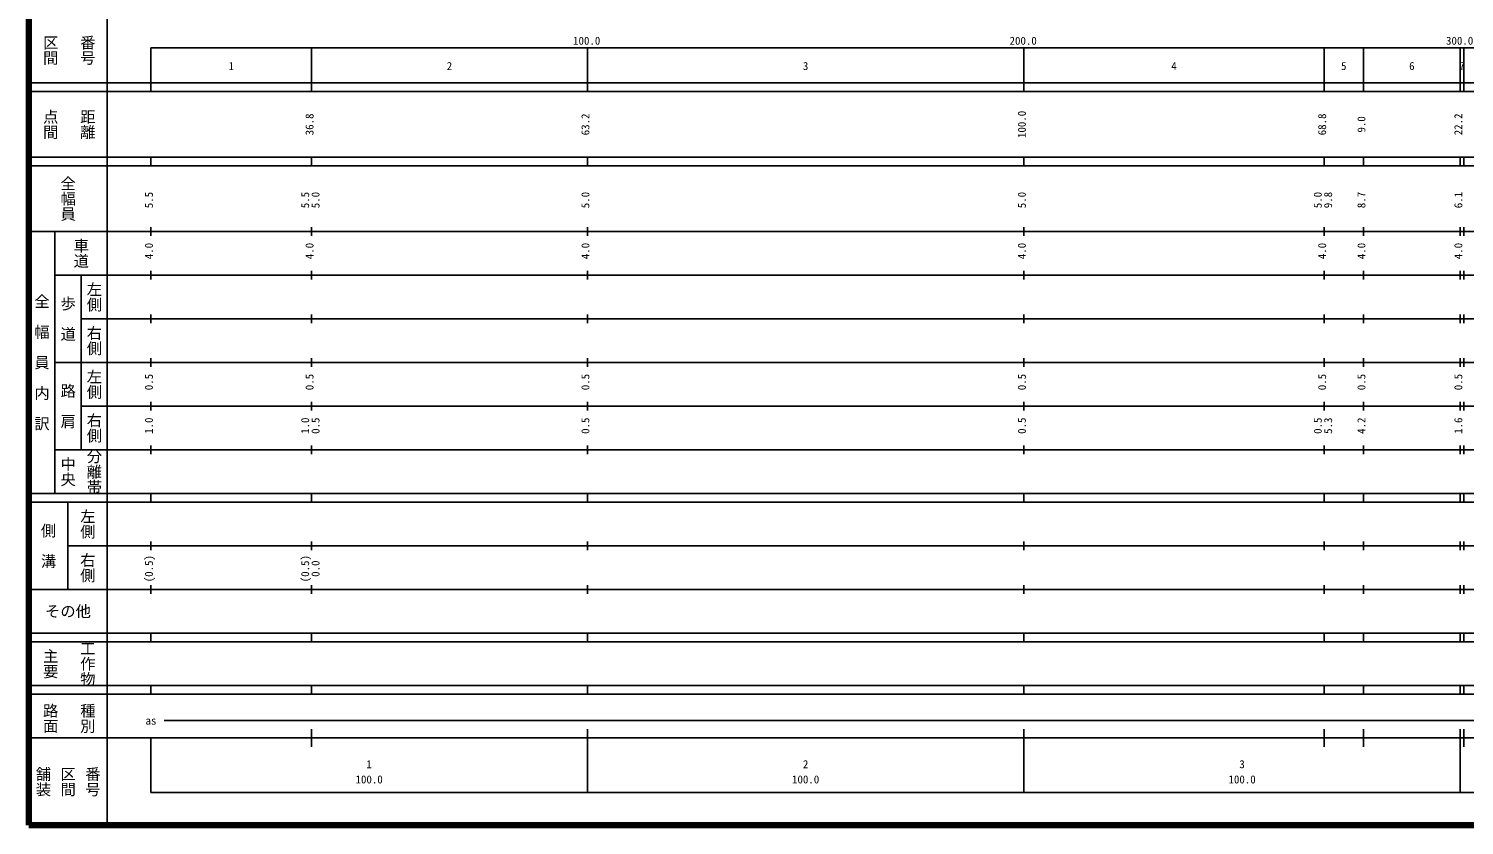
# Model space of a CAD drawing. Units: millimetres on the paper. Extents: x 40 to 680, y 20 to 380.
# Drawn here: x 40 to 368.9, y 20 to 202.4 of the extents above; entities that cross this region are included whole.
import ezdxf
from ezdxf.enums import TextEntityAlignment as Align

# ---------------------------------------------------------------- set-up
doc = ezdxf.new("R2010")
doc.units = ezdxf.units.MM
doc.layers.add('M-TTL', color=2, linetype='Continuous', lineweight=140)
doc.layers.add('M-TTL-BAND', color=7, linetype='Continuous', lineweight=25)
doc.styles.add('@ＭＳ ゴシック', font='')
doc.styles.add('ＭＳ ゴシック', font='')
doc.styles.get('@ＭＳ ゴシック').set_extended_font_data('@MS Gothic')
doc.styles.get('ＭＳ ゴシック').set_extended_font_data('MS Gothic')

msp = doc.modelspace()

# ---------------------------------------------------------------- linework, layer by layer
at = {"layer": 'M-TTL'}
for p, q in [((40, 380), (40, 20)), ((40, 20), (680, 20))]:
    msp.add_line(p, q, dxfattribs=at)
at = {"layer": 'M-TTL-BAND'}
for p, q in [((58, 370), (58, 20)), ((68, 198), (579, 198)), ((68, 198), (68, 188)), ((104.8, 188), (104.8, 198)), ((168, 188), (168, 198)), ((268, 188), (268, 198)), ((336.8, 188), (336.8, 198)), ((345.8, 188), (345.8, 198)), ((368, 188), (368, 198)), ((368.8, 188), (368.8, 198)), ((40, 190), (579, 190)), ((40, 188), (579, 188)), ((40, 173), (579, 173)), ((68, 171), (68, 173)), ((104.8, 171), (104.8, 173)), ((168, 171), (168, 173)), ((268, 171), (268, 173)), ((336.8, 171), (336.8, 173)), ((345.8, 171), (345.8, 173)), ((368, 171), (368, 173)), ((368.8, 171), (368.8, 173)), ((40, 171), (579, 171)), ((40, 156), (579, 156)), ((46, 96), (46, 156)), ((68, 155), (68, 157)), ((104.8, 155), (104.8, 157)), ((168, 155), (168, 157)), ((268, 155), (268, 157)), ((336.8, 155), (336.8, 157)), ((345.8, 155), (345.8, 157)), ((368, 155), (368, 157)), ((368.8, 155), (368.8, 157)), ((46, 146), (579, 146)), ((52, 146), (52, 106)), ((68, 145), (68, 147)), ((104.8, 145), (104.8, 147)), ((168, 145), (168, 147)), ((268, 145), (268, 147)), ((336.8, 145), (336.8, 147)), ((345.8, 145), (345.8, 147)), ((368, 145), (368, 147)), ((368.8, 145), (368.8, 147)), ((52, 136), (579, 136)), ((68, 135), (68, 137)), ((104.8, 135), (104.8, 137)), ((168, 135), (168, 137)), ((268, 135), (268, 137)), ((336.8, 135), (336.8, 137)), ((345.8, 135), (345.8, 137)), ((368, 135), (368, 137)), ((368.8, 135), (368.8, 137)), ((46, 126), (579, 126)), ((68, 125), (68, 127)), ((104.8, 125), (104.8, 127)), ((168, 125), (168, 127)), ((268, 125), (268, 127)), ((336.8, 125), (336.8, 127)), ((345.8, 125), (345.8, 127)), ((368, 125), (368, 127)), ((368.8, 125), (368.8, 127)), ((52, 116), (579, 116)), ((68, 115), (68, 117)), ((104.8, 115), (104.8, 117)), ((168, 115), (168, 117)), ((268, 115), (268, 117)), ((336.8, 115), (336.8, 117)), ((345.8, 115), (345.8, 117)), ((368, 115), (368, 117)), ((368.8, 115), (368.8, 117)), ((46, 106), (579, 106)), ((68, 105), (68, 107)), ((104.8, 105), (104.8, 107)), ((168, 105), (168, 107)), ((268, 105), (268, 107)), ((336.8, 105), (336.8, 107)), ((345.8, 105), (345.8, 107)), ((368, 105), (368, 107)), ((368.8, 105), (368.8, 107)), ((40, 96), (579, 96)), ((68, 94), (68, 96)), ((104.8, 94), (104.8, 96)), ((168, 94), (168, 96)), ((268, 94), (268, 96)), ((336.8, 94), (336.8, 96)), ((345.8, 94), (345.8, 96)), ((368, 94), (368, 96)), ((368.8, 94), (368.8, 96)), ((40, 94), (579, 94)), ((49, 94), (49, 74)), ((49, 84), (579, 84)), ((68, 83), (68, 85)), ((104.8, 83), (104.8, 85)), ((168, 83), (168, 85)), ((268, 83), (268, 85)), ((336.8, 83), (336.8, 85)), ((345.8, 83), (345.8, 85)), ((368, 83), (368, 85)), ((368.8, 83), (368.8, 85)), ((40, 74), (579, 74)), ((68, 73), (68, 75)), ((104.8, 73), (104.8, 75)), ((168, 73), (168, 75)), ((268, 73), (268, 75)), ((336.8, 73), (336.8, 75)), ((345.8, 73), (345.8, 75)), ((368, 73), (368, 75)), ((368.8, 73), (368.8, 75)), ((40, 64), (579, 64)), ((68, 62), (68, 64)), ((104.8, 62), (104.8, 64)), ((168, 62), (168, 64)), ((268, 62), (268, 64)), ((336.8, 62), (336.8, 64)), ((345.8, 62), (345.8, 64)), ((368, 62), (368, 64)), ((368.8, 62), (368.8, 64)), ((40, 62), (579, 62)), ((40, 52), (579, 52)), ((40, 50), (579, 50)), ((68, 50), (68, 52)), ((104.8, 50), (104.8, 52)), ((168, 50), (168, 52)), ((268, 50), (268, 52)), ((336.8, 50), (336.8, 52)), ((345.8, 50), (345.8, 52)), ((368, 50), (368, 52)), ((368.8, 50), (368.8, 52)), ((71, 44), (565, 44)), ((40, 40), (579, 40)), ((68, 40), (68, 27.5)), ((104.8, 38), (104.8, 42)), ((168, 27.5), (168, 42)), ((268, 27.5), (268, 42)), ((336.8, 38), (336.8, 42)), ((345.8, 38), (345.8, 42)), ((368, 27.5), (368, 42)), ((368.8, 38), (368.8, 42)), ((68, 27.5), (579, 27.5))]:
    msp.add_line(p, q, dxfattribs=at)

# ---------------------------------------------------------------- texts
at = {"layer": 'M-TTL-BAND', "style": '@ＭＳ ゴシック'}
for s, p in [('区間', (45, 197.5)), ('番号', (53.5, 197.5)), ('点間', (45, 180.5)), ('距離', (53.5, 180.5)), ('全幅員', (49, 163.5)), ('車道', (52, 151)), ('全\u3000幅\u3000員\u3000内\u3000訳', (43, 126)), ('左側', (55, 141)), ('歩\u3000道', (49, 136)), ('右側', (55, 131)), ('左側', (55, 121)), ('路\u3000肩', (49, 116)), ('右側', (55, 111)), ('分離帯', (55, 101)), ('中央', (49, 101)), ('左側', (53.5, 89)), ('側\u3000溝', (44.5, 84)), ('右側', (53.5, 79)), ('主要', (45, 57)), ('工作物', (53.5, 57)), ('路面', (45, 44.5)), ('種別', (53.5, 44.5)), ('舗装', (43.333, 30)), ('区間', (49, 30)), ('番号', (54.667, 30))]:
    msp.add_text(s, height=2.566, rotation=270, dxfattribs=at).set_placement(p, align=Align.MIDDLE_CENTER)
at = {"layer": 'M-TTL-BAND', "style": 'ＭＳ ゴシック'}
for s, p in [('100.0', (167.844, 198.195)), ('200.0', (267.844, 198.195)), ('300.0', (367.844, 198.195)), ('1', (86.4, 192.405)), ('2', (136.4, 192.405)), ('3', (218, 192.405)), ('4', (302.4, 192.405)), ('5', (341.3, 192.405)), ('6', (356.9, 192.405)), ('7', (368.4, 192.405)), ('as', (68, 42.5)), ('1', (118, 32.523)), ('2', (218, 32.523)), ('3', (318, 32.523)), ('100.0', (118, 29.033)), ('100.0', (218, 29.033)), ('100.0', (318, 29.033))]:
    msp.add_text(s, height=1.833, dxfattribs=at).set_placement(p, align=Align.BOTTOM_CENTER)
for s, p in [('36.8', (105.8, 180.5)), ('63.2', (169, 180.5)), ('100.0', (269, 180.5)), ('68.8', (337.8, 180.5)), ('9.0', (346.8, 180.5)), ('22.2', (369, 180.5)), ('5.5', (69, 163.174)), ('5.5', (104.8, 163.174)), ('5.0', (107.17, 163.174)), ('5.0', (169, 163.174)), ('5.0', (269, 163.174)), ('5.0', (336.8, 163.174)), ('9.8', (339.17, 163.174)), ('8.7', (346.8, 163.174)), ('6.1', (369, 163.174)), ('4.0', (69, 151.5)), ('4.0', (105.8, 151.5)), ('4.0', (169, 151.5)), ('4.0', (269, 151.5)), ('4.0', (337.8, 151.5)), ('4.0', (346.8, 151.5)), ('4.0', (369, 151.5)), ('0.5', (69, 121.5)), ('0.5', (105.8, 121.5)), ('0.5', (169, 121.5)), ('0.5', (269, 121.5)), ('0.5', (337.8, 121.5)), ('0.5', (346.8, 121.5)), ('0.5', (369, 121.5)), ('1.0', (69, 111.5)), ('1.0', (104.8, 111.5)), ('0.5', (107.17, 111.5)), ('0.5', (169, 111.5)), ('0.5', (269, 111.5)), ('0.5', (336.8, 111.5)), ('5.3', (339.17, 111.5)), ('4.2', (346.8, 111.5)), ('1.6', (369, 111.5)), ('(0.5)', (69, 78.764)), ('(0.5)', (104.8, 78.764)), ('0.0', (107.17, 78.764))]:
    msp.add_text(s, height=1.833, rotation=90, dxfattribs=at).set_placement(p, align=Align.BOTTOM_CENTER)
msp.add_text('その他', height=2.566, dxfattribs=at).set_placement((49, 69), align=Align.MIDDLE_CENTER)

doc.saveas('drawing.dxf')
